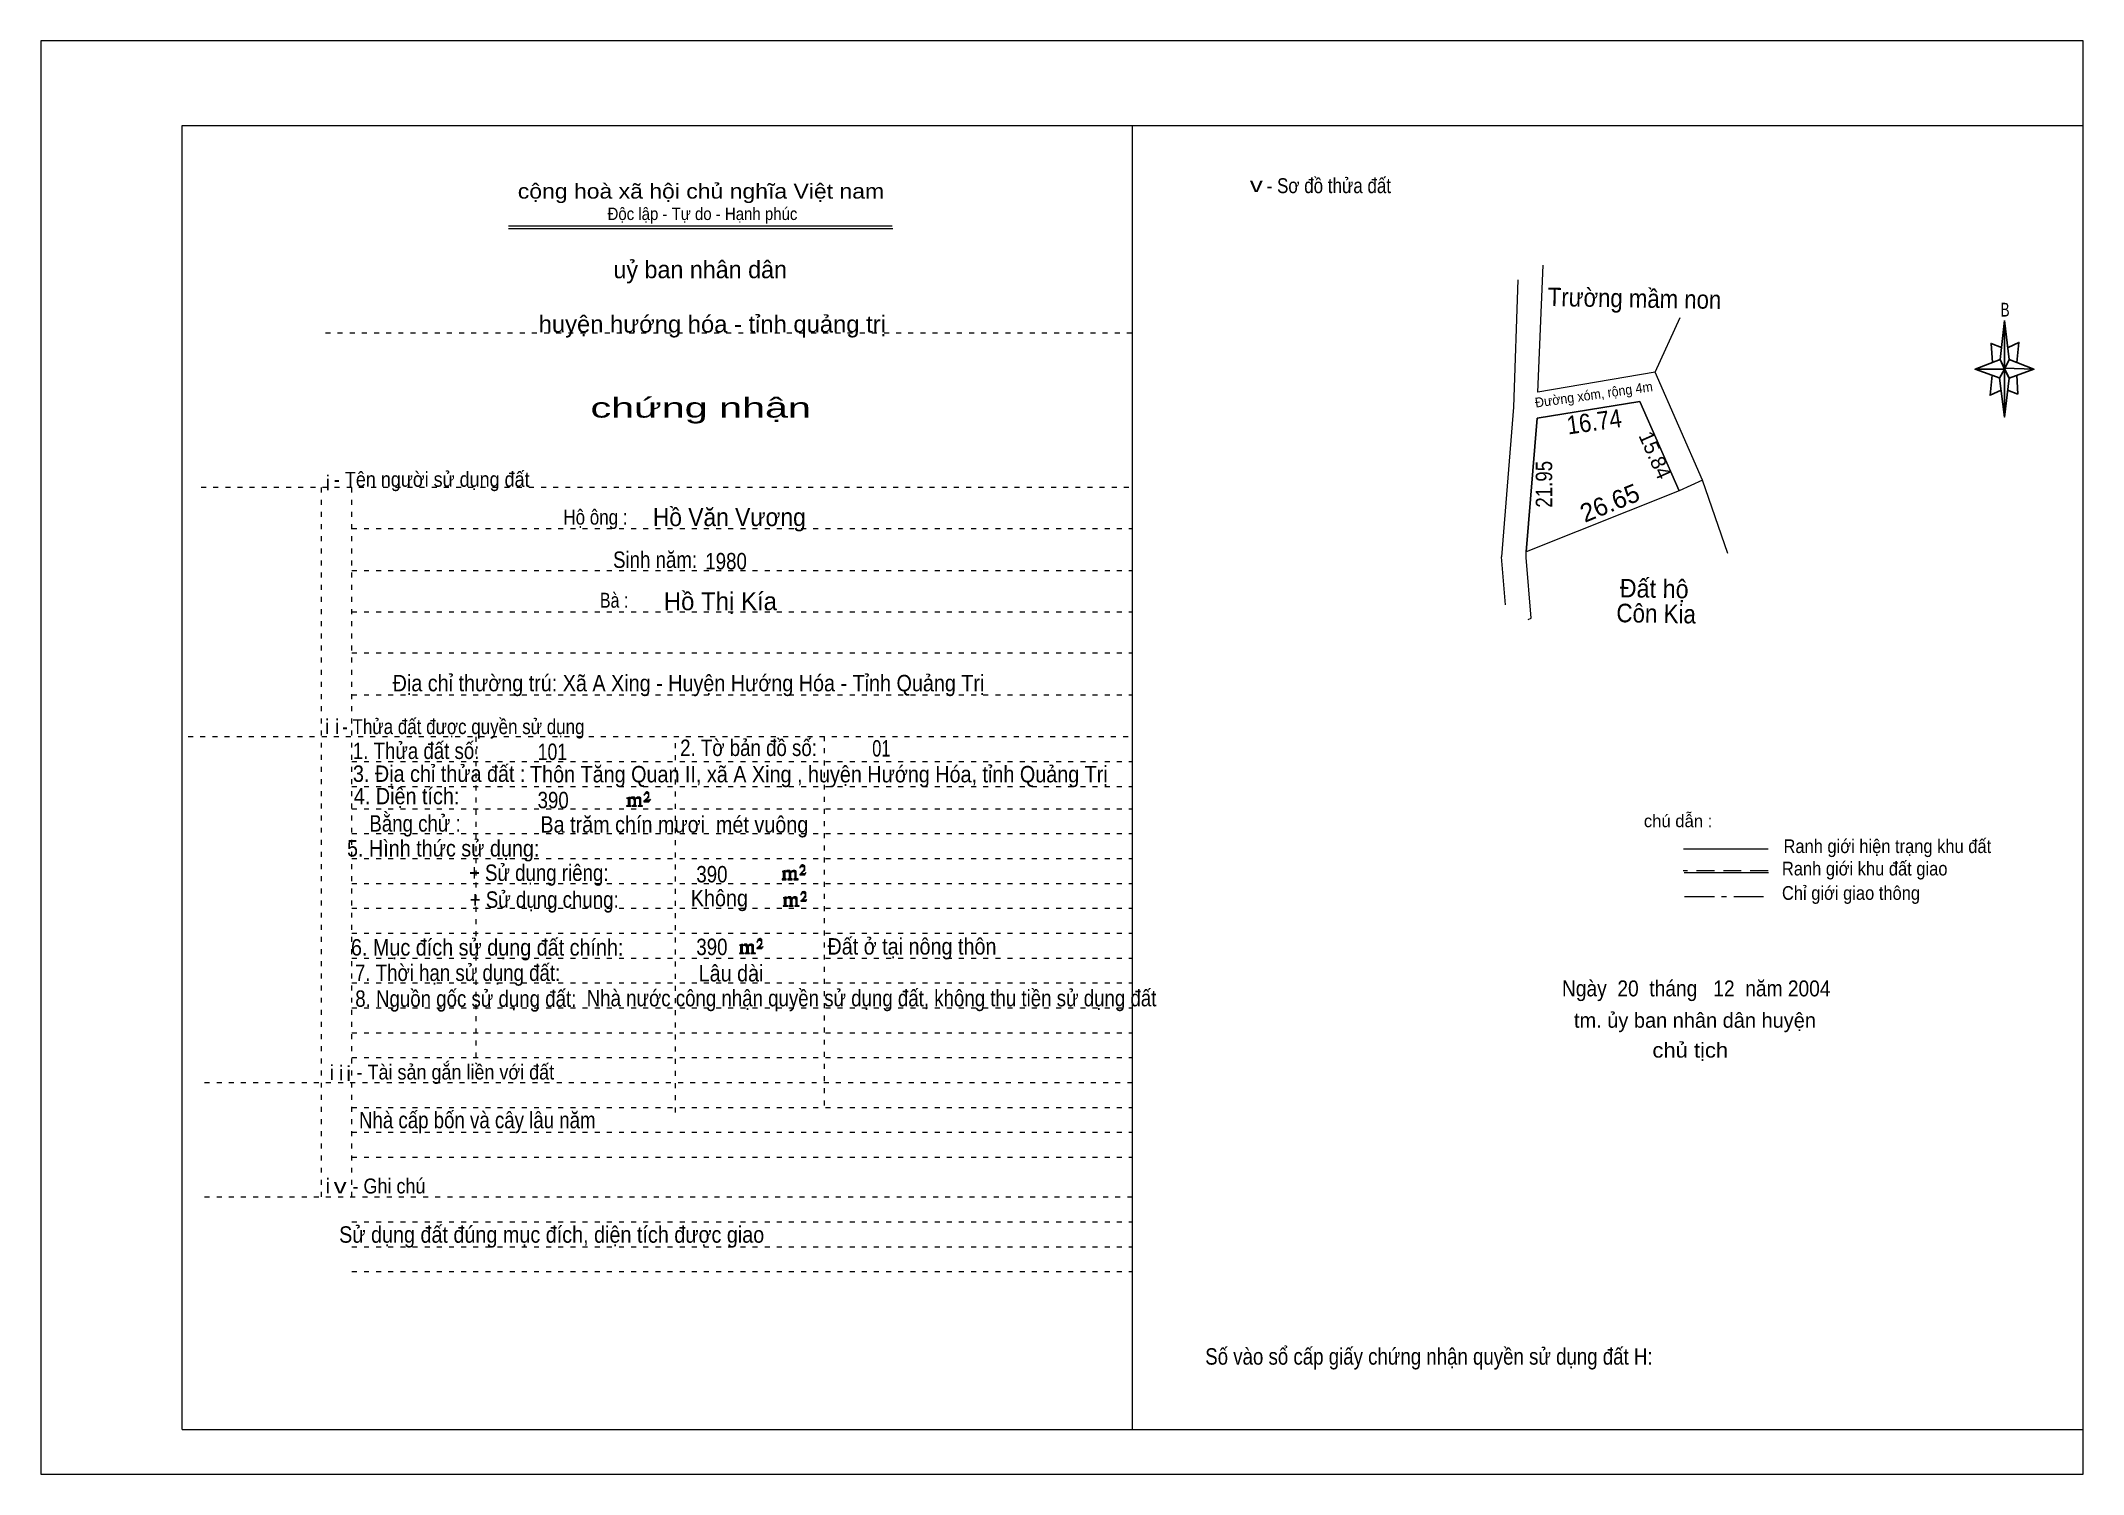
# Model space of a CAD drawing. Header units: centimetres. Extents: x -0.5 to 40.6, y -0.5 to 28.3.
import ezdxf
from ezdxf.enums import TextEntityAlignment as Align

# ---------------------------------------------------------------- set-up
doc = ezdxf.new("R2010")
doc.units = ezdxf.units.CM
doc.header["$LTSCALE"] = 0.12
for name, pattern in [('DOT_DASHED', [7.7, 5, -1.2, 0.3, -1.2]), ('DOTTED', [1.5, 0.3, -1.2]), ('MEDIUM_DASHED', [4.5, 3, -1.5])]:
    doc.linetypes.add(name, pattern=pattern)
for name, color, linetype, lineweight in [('1', 7, 'DOTTED', 13), ('22', 7, 'Continuous', 13), ('50', 7, 'Continuous', 25)]:
    doc.layers.add(name, color=color, linetype=linetype, lineweight=lineweight)

msp = doc.modelspace()

# ---------------------------------------------------------------- hatches: boundary and pattern name
at = {"layer": '50'}
for points in [[(11.74, 12.97), (11.77, 13.02), (11.77, 13.02), (11.76, 13), (11.74, 13), (11.73, 13), (11.68, 13), (11.71, 13.04), (11.72, 13.05), (11.74, 13.06), (11.74, 13.08), (11.74, 13.1), (11.74, 13.12), (11.74, 13.13), (11.74, 13.15), (11.73, 13.16), (11.72, 13.16), (11.71, 13.17), (11.7, 13.17), (11.68, 13.16), (11.68, 13.16), (11.67, 13.15), (11.66, 13.13), (11.64, 13.11), (11.66, 13.11), (11.66, 13.13), (11.67, 13.13), (11.68, 13.14), (11.7, 13.14), (11.71, 13.14), (11.72, 13.13), (11.73, 13.13), (11.73, 13.1), (11.73, 13.08), (11.71, 13.06), (11.71, 13.04), (11.7, 13.03), (11.64, 12.98), (11.64, 12.97)], [(11.32, 12.91), (11.32, 12.9), (11.32, 12.89), (11.3, 12.89), (11.29, 12.89), (11.29, 12.88), (11.38, 12.88), (11.38, 12.89), (11.37, 12.89), (11.36, 12.89), (11.36, 12.9), (11.36, 12.91), (11.36, 13.02), (11.36, 13.03), (11.37, 13.04), (11.39, 13.04), (11.4, 13.04), (11.41, 13.04), (11.42, 13.03), (11.44, 13), (11.44, 12.91), (11.42, 12.9), (11.42, 12.89), (11.41, 12.89), (11.4, 12.89), (11.4, 12.88), (11.49, 12.88), (11.49, 12.89), (11.48, 12.89), (11.47, 12.89), (11.47, 12.9), (11.47, 12.91), (11.47, 13.02), (11.49, 13.04), (11.5, 13.04), (11.51, 13.04), (11.54, 13.04), (11.54, 13.03), (11.55, 13.02), (11.55, 13), (11.55, 12.91), (11.55, 12.9), (11.54, 12.89), (11.54, 12.89), (11.52, 12.89), (11.52, 12.88), (11.61, 12.88), (11.61, 12.89), (11.6, 12.89), (11.59, 12.89), (11.58, 12.9), (11.58, 12.91), (11.58, 12.98), (11.58, 13.03), (11.58, 13.04), (11.57, 13.05), (11.55, 13.06), (11.52, 13.06), (11.51, 13.06), (11.49, 13.05), (11.46, 13.03), (11.46, 13.04), (11.45, 13.06), (11.44, 13.06), (11.42, 13.06), (11.4, 13.06), (11.39, 13.06), (11.37, 13.04), (11.36, 13.04), (11.36, 13.03), (11.36, 13.03), (11.36, 13.04), (11.36, 13.06), (11.29, 13.04), (11.29, 13.04), (11.3, 13.04), (11.32, 13.03), (11.32, 13.02), (11.32, 13.01)], [(14.44, 11.44), (14.44, 11.43), (14.44, 11.42), (14.43, 11.42), (14.42, 11.42), (14.42, 11.4), (14.5, 11.4), (14.5, 11.42), (14.49, 11.42), (14.48, 11.42), (14.48, 11.43), (14.48, 11.44), (14.48, 11.55), (14.48, 11.56), (14.49, 11.57), (14.52, 11.57), (14.53, 11.57), (14.54, 11.57), (14.55, 11.56), (14.56, 11.52), (14.56, 11.44), (14.55, 11.43), (14.55, 11.42), (14.54, 11.42), (14.53, 11.42), (14.53, 11.4), (14.62, 11.4), (14.62, 11.42), (14.6, 11.42), (14.59, 11.42), (14.59, 11.43), (14.59, 11.44), (14.59, 11.55), (14.62, 11.57), (14.63, 11.57), (14.64, 11.57), (14.66, 11.57), (14.66, 11.56), (14.67, 11.55), (14.67, 11.52), (14.67, 11.44), (14.67, 11.43), (14.66, 11.42), (14.66, 11.42), (14.65, 11.42), (14.65, 11.4), (14.74, 11.4), (14.74, 11.42), (14.72, 11.42), (14.71, 11.42), (14.7, 11.43), (14.7, 11.44), (14.7, 11.51), (14.7, 11.56), (14.7, 11.57), (14.69, 11.58), (14.67, 11.59), (14.65, 11.59), (14.64, 11.59), (14.62, 11.58), (14.58, 11.56), (14.58, 11.57), (14.57, 11.59), (14.56, 11.59), (14.55, 11.59), (14.53, 11.59), (14.52, 11.59), (14.49, 11.57), (14.48, 11.57), (14.48, 11.56), (14.48, 11.56), (14.48, 11.57), (14.48, 11.59), (14.42, 11.57), (14.42, 11.57), (14.43, 11.57), (14.44, 11.56), (14.44, 11.55), (14.44, 11.54)], [(14.87, 11.5), (14.89, 11.55), (14.89, 11.55), (14.88, 11.52), (14.87, 11.52), (14.86, 11.52), (14.8, 11.52), (14.84, 11.57), (14.85, 11.58), (14.87, 11.59), (14.87, 11.61), (14.87, 11.62), (14.87, 11.65), (14.87, 11.66), (14.87, 11.68), (14.86, 11.69), (14.85, 11.69), (14.84, 11.7), (14.82, 11.7), (14.8, 11.69), (14.8, 11.69), (14.79, 11.68), (14.78, 11.66), (14.77, 11.64), (14.78, 11.64), (14.78, 11.66), (14.79, 11.66), (14.8, 11.67), (14.82, 11.67), (14.84, 11.67), (14.85, 11.66), (14.86, 11.66), (14.86, 11.62), (14.86, 11.61), (14.84, 11.59), (14.84, 11.57), (14.82, 11.56), (14.77, 11.51), (14.77, 11.5)], [(14.89, 10.97), (14.91, 11.01), (14.91, 11.01), (14.9, 10.99), (14.89, 10.99), (14.88, 10.99), (14.82, 10.99), (14.86, 11.04), (14.87, 11.05), (14.89, 11.06), (14.89, 11.08), (14.89, 11.09), (14.89, 11.11), (14.89, 11.12), (14.89, 11.15), (14.88, 11.16), (14.87, 11.16), (14.86, 11.17), (14.85, 11.17), (14.82, 11.16), (14.82, 11.16), (14.81, 11.15), (14.8, 11.12), (14.79, 11.1), (14.8, 11.1), (14.8, 11.12), (14.81, 11.12), (14.82, 11.14), (14.85, 11.14), (14.86, 11.14), (14.87, 11.12), (14.88, 11.12), (14.88, 11.09), (14.88, 11.08), (14.86, 11.06), (14.86, 11.04), (14.85, 11.02), (14.79, 10.98), (14.79, 10.97)], [(14.46, 10.9), (14.46, 10.89), (14.46, 10.88), (14.45, 10.88), (14.44, 10.88), (14.44, 10.87), (14.53, 10.87), (14.53, 10.88), (14.52, 10.88), (14.5, 10.88), (14.5, 10.89), (14.5, 10.9), (14.5, 11.01), (14.5, 11.02), (14.52, 11.04), (14.54, 11.04), (14.55, 11.04), (14.56, 11.04), (14.57, 11.02), (14.58, 10.99), (14.58, 10.9), (14.57, 10.89), (14.57, 10.88), (14.56, 10.88), (14.55, 10.88), (14.55, 10.87), (14.64, 10.87), (14.64, 10.88), (14.63, 10.88), (14.62, 10.88), (14.62, 10.89), (14.62, 10.9), (14.62, 11.01), (14.64, 11.04), (14.65, 11.04), (14.66, 11.04), (14.68, 11.04), (14.68, 11.02), (14.69, 11.01), (14.69, 10.99), (14.69, 10.9), (14.69, 10.89), (14.68, 10.88), (14.68, 10.88), (14.67, 10.88), (14.67, 10.87), (14.76, 10.87), (14.76, 10.88), (14.75, 10.88), (14.74, 10.88), (14.72, 10.89), (14.72, 10.9), (14.72, 10.98), (14.72, 11.02), (14.72, 11.04), (14.71, 11.05), (14.69, 11.06), (14.67, 11.06), (14.66, 11.06), (14.64, 11.05), (14.6, 11.02), (14.6, 11.04), (14.59, 11.06), (14.58, 11.06), (14.57, 11.06), (14.55, 11.06), (14.54, 11.06), (14.52, 11.04), (14.5, 11.04), (14.5, 11.02), (14.5, 11.02), (14.5, 11.04), (14.5, 11.06), (14.44, 11.04), (14.44, 11.04), (14.45, 11.04), (14.46, 11.02), (14.46, 11.01), (14.46, 11)], [(13.58, 9.95), (13.58, 9.94), (13.58, 9.93), (13.57, 9.93), (13.56, 9.93), (13.56, 9.92), (13.65, 9.92), (13.65, 9.93), (13.64, 9.93), (13.62, 9.93), (13.62, 9.94), (13.62, 9.95), (13.62, 10.06), (13.62, 10.07), (13.64, 10.09), (13.66, 10.09), (13.67, 10.09), (13.68, 10.09), (13.69, 10.07), (13.7, 10.04), (13.7, 9.95), (13.69, 9.94), (13.69, 9.93), (13.68, 9.93), (13.67, 9.93), (13.67, 9.92), (13.76, 9.92), (13.76, 9.93), (13.75, 9.93), (13.74, 9.93), (13.74, 9.94), (13.74, 9.95), (13.74, 10.06), (13.76, 10.09), (13.77, 10.09), (13.78, 10.09), (13.8, 10.09), (13.8, 10.07), (13.81, 10.06), (13.81, 10.04), (13.81, 9.95), (13.81, 9.94), (13.8, 9.93), (13.8, 9.93), (13.79, 9.93), (13.79, 9.92), (13.88, 9.92), (13.88, 9.93), (13.87, 9.93), (13.86, 9.93), (13.84, 9.94), (13.84, 9.95), (13.84, 10.03), (13.84, 10.07), (13.84, 10.09), (13.83, 10.1), (13.81, 10.11), (13.79, 10.11), (13.78, 10.11), (13.76, 10.1), (13.72, 10.07), (13.72, 10.09), (13.71, 10.11), (13.7, 10.11), (13.69, 10.11), (13.67, 10.11), (13.66, 10.11), (13.64, 10.09), (13.62, 10.09), (13.62, 10.07), (13.62, 10.07), (13.62, 10.09), (13.62, 10.11), (13.56, 10.09), (13.56, 10.09), (13.57, 10.09), (13.58, 10.07), (13.58, 10.06), (13.58, 10.05)], [(14.01, 10.02), (14.03, 10.06), (14.03, 10.06), (14.02, 10.04), (14.01, 10.04), (14, 10.04), (13.94, 10.04), (13.98, 10.09), (13.99, 10.1), (14.01, 10.11), (14.01, 10.13), (14.01, 10.14), (14.01, 10.16), (14.01, 10.17), (14.01, 10.2), (14, 10.21), (13.99, 10.21), (13.98, 10.22), (13.97, 10.22), (13.94, 10.21), (13.94, 10.21), (13.93, 10.2), (13.92, 10.17), (13.91, 10.15), (13.92, 10.15), (13.92, 10.17), (13.93, 10.17), (13.94, 10.19), (13.97, 10.19), (13.98, 10.19), (13.99, 10.17), (14, 10.17), (14, 10.14), (14, 10.13), (13.98, 10.11), (13.98, 10.09), (13.97, 10.07), (13.91, 10.03), (13.91, 10.02)]]:
    msp.add_hatch(color=256, dxfattribs=at).paths.add_polyline_path(points)

# ---------------------------------------------------------------- linework, layer by layer
at = {"layer": '1', "linetype": 'Continuous'}
for p, q in [((2.36, 0.36), (2.36, 26.56)), ((2.36, 26.56), (40.56, 26.56)), ((21.46, 0.36), (21.46, 26.56)), ((40.56, 0.36), (40.56, 26.56)), ((8.92, 24.54), (16.63, 24.54)), ((8.92, 24.49), (16.64, 24.49)), ((31.96, 21.6), (32.46, 22.7)), ((2.36, 0.36), (40.56, 0.36))]:
    msp.add_line(p, q, dxfattribs=at)
at = {"layer": '1'}
for p, q in [((5.24, 22.39), (21.46, 22.39)), ((2.74, 19.29), (21.46, 19.29)), ((5.16, 5.03), (5.16, 19.29)), ((5.77, 5.03), (5.77, 19.29)), ((5.77, 18.46), (21.46, 18.46)), ((5.77, 17.62), (21.46, 17.62)), ((5.77, 16.79), (21.46, 16.79)), ((5.77, 15.96), (21.46, 15.96)), ((5.77, 15.12), (21.46, 15.12)), ((2.48, 14.28), (21.46, 14.28)), ((8.27, 7.83), (8.27, 14.28)), ((12.27, 6.73), (12.27, 14.28)), ((15.27, 6.87), (15.27, 14.28)), ((5.77, 13.78), (21.46, 13.78)), ((5.77, 13.28), (21.46, 13.28)), ((5.77, 12.83), (21.46, 12.83)), ((5.77, 12.33), (21.46, 12.33)), ((5.77, 11.83), (21.46, 11.83)), ((5.77, 11.33), (21.46, 11.33)), ((5.77, 10.83), (21.46, 10.83)), ((5.77, 10.33), (21.46, 10.33)), ((5.77, 9.83), (21.46, 9.83)), ((5.77, 9.33), (21.46, 9.33)), ((5.77, 8.83), (21.46, 8.83)), ((5.77, 8.33), (21.46, 8.33)), ((5.77, 7.83), (21.46, 7.83)), ((2.81, 7.33), (21.46, 7.33)), ((5.77, 6.83), (21.46, 6.83)), ((5.77, 6.33), (21.46, 6.33)), ((5.77, 5.83), (21.46, 5.83)), ((2.81, 5.03), (21.46, 5.03)), ((5.77, 4.53), (21.46, 4.53)), ((5.77, 4.03), (21.46, 4.03)), ((5.77, 3.53), (21.46, 3.53))]:
    msp.add_line(p, q, dxfattribs=at)
at = {"layer": '1', "linetype": 'Continuous'}
msp.add_lwpolyline([(-0.48, -0.54), (40.56, -0.54), (40.56, 28.26), (-0.48, 28.26)], close=True, dxfattribs=at)
at = {"layer": '22'}
msp.add_line((28.95, 16.93), (28.87, 17.89), dxfattribs=at)
for points in [[(29.2, 23.46), (29.11, 20.9), (28.87, 17.89)], [(33.42, 17.96), (32.91, 19.43), (31.96, 21.6), (29.6, 21.2), (29.71, 23.75)], [(32.44, 19.22), (31.65, 21.01), (29.59, 20.68), (29.37, 17.99)], [(32.91, 19.43), (32.44, 19.22), (29.37, 17.99)], [(29.41, 16.63), (29.47, 16.66), (29.37, 17.88), (29.37, 17.99)]]:
    msp.add_lwpolyline(points, dxfattribs=at)
msp.add_lwpolyline([(32.44, 19.22), (29.37, 17.99), (29.59, 20.68), (31.65, 21.01)], close=True, dxfattribs=at)
at = {"layer": '50'}
for p, q in [((38.89, 21.86), (38.98, 22.64)), ((39.07, 21.86), (39.57, 21.66)), ((38.89, 21.48), (38.39, 21.66)), ((39.07, 21.48), (38.98, 20.7)), ((39.23, 21.54), (39.25, 21.16)), ((39.25, 21.16), (39.04, 21.24))]:
    msp.add_line(p, q, dxfattribs=at)
at = {"layer": '50', "lineweight": 13}
for p, q in [((34.23, 12.02), (32.53, 12.02)), ((34.24, 11.54), (32.54, 11.54))]:
    msp.add_line(p, q, dxfattribs=at)
at = {"layer": '50', "linetype": 'MEDIUM_DASHED', "lineweight": 13}
msp.add_line((34.23, 11.58), (32.52, 11.58), dxfattribs=at)
at = {"layer": '50', "linetype": 'DOT_DASHED', "lineweight": 13}
msp.add_line((32.55, 11.07), (34.26, 11.07), dxfattribs=at)
at = {"layer": '50'}
for points in [[(38.98, 22.64), (39.07, 21.86), (38.98, 21.66)], [(38.98, 21.66), (38.39, 21.66), (38.89, 21.86), (39.07, 21.48), (39.57, 21.66), (38.98, 21.68)], [(38.98, 21.66), (38.98, 20.7), (38.88, 21.48)]]:
    msp.add_lwpolyline(points, close=True, dxfattribs=at)
for points in [[(38.92, 22.1), (38.71, 22.18), (38.74, 21.8)], [(39.05, 22.1), (39.27, 22.2), (39.23, 21.8)], [(38.98, 21.66), (38.89, 21.86), (38.39, 21.66)], [(38.73, 21.54), (38.69, 21.14), (38.91, 21.24)], [(38.98, 21.66), (39.07, 21.48), (39.57, 21.66)]]:
    msp.add_lwpolyline(points, dxfattribs=at)
at = {"layer": '50', "lineweight": 13}
for points in [[(11.74, 12.97), (11.77, 13.02), (11.77, 13.02), (11.76, 13), (11.74, 13), (11.73, 13), (11.68, 13), (11.71, 13.04), (11.72, 13.05), (11.74, 13.06), (11.74, 13.08), (11.74, 13.1), (11.74, 13.12), (11.74, 13.13), (11.74, 13.15), (11.73, 13.16), (11.72, 13.16), (11.71, 13.17), (11.7, 13.17), (11.68, 13.16), (11.68, 13.16), (11.67, 13.15), (11.66, 13.13), (11.64, 13.11), (11.66, 13.11), (11.66, 13.13), (11.67, 13.13), (11.68, 13.14), (11.7, 13.14), (11.71, 13.14), (11.72, 13.13), (11.73, 13.13), (11.73, 13.1), (11.73, 13.08), (11.71, 13.06), (11.71, 13.04), (11.7, 13.03), (11.64, 12.98), (11.64, 12.97)], [(11.32, 12.91), (11.32, 12.9), (11.32, 12.89), (11.3, 12.89), (11.29, 12.89), (11.29, 12.88), (11.38, 12.88), (11.38, 12.89), (11.37, 12.89), (11.36, 12.89), (11.36, 12.9), (11.36, 12.91), (11.36, 13.02), (11.36, 13.03), (11.37, 13.04), (11.39, 13.04), (11.4, 13.04), (11.41, 13.04), (11.42, 13.03), (11.44, 13), (11.44, 12.91), (11.42, 12.9), (11.42, 12.89), (11.41, 12.89), (11.4, 12.89), (11.4, 12.88), (11.49, 12.88), (11.49, 12.89), (11.48, 12.89), (11.47, 12.89), (11.47, 12.9), (11.47, 12.91), (11.47, 13.02), (11.49, 13.04), (11.5, 13.04), (11.51, 13.04), (11.54, 13.04), (11.54, 13.03), (11.55, 13.02), (11.55, 13), (11.55, 12.91), (11.55, 12.9), (11.54, 12.89), (11.54, 12.89), (11.52, 12.89), (11.52, 12.88), (11.61, 12.88), (11.61, 12.89), (11.6, 12.89), (11.59, 12.89), (11.58, 12.9), (11.58, 12.91), (11.58, 12.98), (11.58, 13.03), (11.58, 13.04), (11.57, 13.05), (11.55, 13.06), (11.52, 13.06), (11.51, 13.06), (11.49, 13.05), (11.46, 13.03), (11.46, 13.04), (11.45, 13.06), (11.44, 13.06), (11.42, 13.06), (11.4, 13.06), (11.39, 13.06), (11.37, 13.04), (11.36, 13.04), (11.36, 13.03), (11.36, 13.03), (11.36, 13.04), (11.36, 13.06), (11.29, 13.04), (11.29, 13.04), (11.3, 13.04), (11.32, 13.03), (11.32, 13.02), (11.32, 13.01)], [(14.44, 11.44), (14.44, 11.43), (14.44, 11.42), (14.43, 11.42), (14.42, 11.42), (14.42, 11.4), (14.5, 11.4), (14.5, 11.42), (14.49, 11.42), (14.48, 11.42), (14.48, 11.43), (14.48, 11.44), (14.48, 11.55), (14.48, 11.56), (14.49, 11.57), (14.52, 11.57), (14.53, 11.57), (14.54, 11.57), (14.55, 11.56), (14.56, 11.52), (14.56, 11.44), (14.55, 11.43), (14.55, 11.42), (14.54, 11.42), (14.53, 11.42), (14.53, 11.4), (14.62, 11.4), (14.62, 11.42), (14.6, 11.42), (14.59, 11.42), (14.59, 11.43), (14.59, 11.44), (14.59, 11.55), (14.62, 11.57), (14.63, 11.57), (14.64, 11.57), (14.66, 11.57), (14.66, 11.56), (14.67, 11.55), (14.67, 11.52), (14.67, 11.44), (14.67, 11.43), (14.66, 11.42), (14.66, 11.42), (14.65, 11.42), (14.65, 11.4), (14.74, 11.4), (14.74, 11.42), (14.72, 11.42), (14.71, 11.42), (14.7, 11.43), (14.7, 11.44), (14.7, 11.51), (14.7, 11.56), (14.7, 11.57), (14.69, 11.58), (14.67, 11.59), (14.65, 11.59), (14.64, 11.59), (14.62, 11.58), (14.58, 11.56), (14.58, 11.57), (14.57, 11.59), (14.56, 11.59), (14.55, 11.59), (14.53, 11.59), (14.52, 11.59), (14.49, 11.57), (14.48, 11.57), (14.48, 11.56), (14.48, 11.56), (14.48, 11.57), (14.48, 11.59), (14.42, 11.57), (14.42, 11.57), (14.43, 11.57), (14.44, 11.56), (14.44, 11.55), (14.44, 11.54)], [(14.87, 11.5), (14.89, 11.55), (14.89, 11.55), (14.88, 11.52), (14.87, 11.52), (14.86, 11.52), (14.8, 11.52), (14.84, 11.57), (14.85, 11.58), (14.87, 11.59), (14.87, 11.61), (14.87, 11.62), (14.87, 11.65), (14.87, 11.66), (14.87, 11.68), (14.86, 11.69), (14.85, 11.69), (14.84, 11.7), (14.82, 11.7), (14.8, 11.69), (14.8, 11.69), (14.79, 11.68), (14.78, 11.66), (14.77, 11.64), (14.78, 11.64), (14.78, 11.66), (14.79, 11.66), (14.8, 11.67), (14.82, 11.67), (14.84, 11.67), (14.85, 11.66), (14.86, 11.66), (14.86, 11.62), (14.86, 11.61), (14.84, 11.59), (14.84, 11.57), (14.82, 11.56), (14.77, 11.51), (14.77, 11.5)], [(14.89, 10.97), (14.91, 11.01), (14.91, 11.01), (14.9, 10.99), (14.89, 10.99), (14.88, 10.99), (14.82, 10.99), (14.86, 11.04), (14.87, 11.05), (14.89, 11.06), (14.89, 11.08), (14.89, 11.09), (14.89, 11.11), (14.89, 11.12), (14.89, 11.15), (14.88, 11.16), (14.87, 11.16), (14.86, 11.17), (14.85, 11.17), (14.82, 11.16), (14.82, 11.16), (14.81, 11.15), (14.8, 11.12), (14.79, 11.1), (14.8, 11.1), (14.8, 11.12), (14.81, 11.12), (14.82, 11.14), (14.85, 11.14), (14.86, 11.14), (14.87, 11.12), (14.88, 11.12), (14.88, 11.09), (14.88, 11.08), (14.86, 11.06), (14.86, 11.04), (14.85, 11.02), (14.79, 10.98), (14.79, 10.97)], [(14.46, 10.9), (14.46, 10.89), (14.46, 10.88), (14.45, 10.88), (14.44, 10.88), (14.44, 10.87), (14.53, 10.87), (14.53, 10.88), (14.52, 10.88), (14.5, 10.88), (14.5, 10.89), (14.5, 10.9), (14.5, 11.01), (14.5, 11.02), (14.52, 11.04), (14.54, 11.04), (14.55, 11.04), (14.56, 11.04), (14.57, 11.02), (14.58, 10.99), (14.58, 10.9), (14.57, 10.89), (14.57, 10.88), (14.56, 10.88), (14.55, 10.88), (14.55, 10.87), (14.64, 10.87), (14.64, 10.88), (14.63, 10.88), (14.62, 10.88), (14.62, 10.89), (14.62, 10.9), (14.62, 11.01), (14.64, 11.04), (14.65, 11.04), (14.66, 11.04), (14.68, 11.04), (14.68, 11.02), (14.69, 11.01), (14.69, 10.99), (14.69, 10.9), (14.69, 10.89), (14.68, 10.88), (14.68, 10.88), (14.67, 10.88), (14.67, 10.87), (14.76, 10.87), (14.76, 10.88), (14.75, 10.88), (14.74, 10.88), (14.72, 10.89), (14.72, 10.9), (14.72, 10.98), (14.72, 11.02), (14.72, 11.04), (14.71, 11.05), (14.69, 11.06), (14.67, 11.06), (14.66, 11.06), (14.64, 11.05), (14.6, 11.02), (14.6, 11.04), (14.59, 11.06), (14.58, 11.06), (14.57, 11.06), (14.55, 11.06), (14.54, 11.06), (14.52, 11.04), (14.5, 11.04), (14.5, 11.02), (14.5, 11.02), (14.5, 11.04), (14.5, 11.06), (14.44, 11.04), (14.44, 11.04), (14.45, 11.04), (14.46, 11.02), (14.46, 11.01), (14.46, 11)], [(13.58, 9.95), (13.58, 9.94), (13.58, 9.93), (13.57, 9.93), (13.56, 9.93), (13.56, 9.92), (13.65, 9.92), (13.65, 9.93), (13.64, 9.93), (13.62, 9.93), (13.62, 9.94), (13.62, 9.95), (13.62, 10.06), (13.62, 10.07), (13.64, 10.09), (13.66, 10.09), (13.67, 10.09), (13.68, 10.09), (13.69, 10.07), (13.7, 10.04), (13.7, 9.95), (13.69, 9.94), (13.69, 9.93), (13.68, 9.93), (13.67, 9.93), (13.67, 9.92), (13.76, 9.92), (13.76, 9.93), (13.75, 9.93), (13.74, 9.93), (13.74, 9.94), (13.74, 9.95), (13.74, 10.06), (13.76, 10.09), (13.77, 10.09), (13.78, 10.09), (13.8, 10.09), (13.8, 10.07), (13.81, 10.06), (13.81, 10.04), (13.81, 9.95), (13.81, 9.94), (13.8, 9.93), (13.8, 9.93), (13.79, 9.93), (13.79, 9.92), (13.88, 9.92), (13.88, 9.93), (13.87, 9.93), (13.86, 9.93), (13.84, 9.94), (13.84, 9.95), (13.84, 10.03), (13.84, 10.07), (13.84, 10.09), (13.83, 10.1), (13.81, 10.11), (13.79, 10.11), (13.78, 10.11), (13.76, 10.1), (13.72, 10.07), (13.72, 10.09), (13.71, 10.11), (13.7, 10.11), (13.69, 10.11), (13.67, 10.11), (13.66, 10.11), (13.64, 10.09), (13.62, 10.09), (13.62, 10.07), (13.62, 10.07), (13.62, 10.09), (13.62, 10.11), (13.56, 10.09), (13.56, 10.09), (13.57, 10.09), (13.58, 10.07), (13.58, 10.06), (13.58, 10.05)], [(14.01, 10.02), (14.03, 10.06), (14.03, 10.06), (14.02, 10.04), (14.01, 10.04), (14, 10.04), (13.94, 10.04), (13.98, 10.09), (13.99, 10.1), (14.01, 10.11), (14.01, 10.13), (14.01, 10.14), (14.01, 10.16), (14.01, 10.17), (14.01, 10.2), (14, 10.21), (13.99, 10.21), (13.98, 10.22), (13.97, 10.22), (13.94, 10.21), (13.94, 10.21), (13.93, 10.2), (13.92, 10.17), (13.91, 10.15), (13.92, 10.15), (13.92, 10.17), (13.93, 10.17), (13.94, 10.19), (13.97, 10.19), (13.98, 10.19), (13.99, 10.17), (14, 10.17), (14, 10.14), (14, 10.13), (13.98, 10.11), (13.98, 10.09), (13.97, 10.07), (13.91, 10.03), (13.91, 10.02)]]:
    msp.add_lwpolyline(points, close=True, dxfattribs=at)

# ---------------------------------------------------------------- texts
at = {"layer": '1'}
for s, height, width, p in [('v', 0.3, 1.3, (23.945, 25.22)), ('- Sơ đồ thửa đất ', 0.3, 0.85, (25.45, 25.2)), ('cộng hoà xã hội chủ nghĩa Việt nam', 0.3, 1.15, (12.785, 25.09)), ('Độc lập - Tự do - Hạnh phúc', 0.25, 0.9, (12.815, 24.66)), ('chứng nhận', 0.4, 1.55, (12.78, 20.69)), ('- Tên người sử dụng đất', 0.3, 0.9, (7.375, 19.3)), ('- Thửa đất được quyền sử dụng', 0.3, 0.85, (8.01, 14.33)), ('- Tài sản gắn liền với đất ', 0.3, 0.9, (7.9, 7.39)), ('- Ghi chú', 0.3, 0.9, (6.515, 5.1)), ('v', 0.3, 1.3, (5.535, 5.1))]:
    msp.add_text(s, height=height, dxfattribs=dict(at, width=width)).set_placement(p, align=Align.CENTER)
for s, height, p in [('uỷ ban nhân dân', 0.35, (12.77, 23.49)), ('i', 0.3, (5.285, 19.23)), ('i', 0.3, (5.275, 14.33)), ('i', 0.3, (5.475, 14.33)), ('i', 0.3, (5.365, 7.38)), ('i', 0.3, (5.555, 7.37)), ('i', 0.3, (5.705, 7.36)), ('i', 0.3, (5.285, 5.1))]:
    msp.add_text(s, height=height, dxfattribs=at).set_placement(p, align=Align.CENTER)
at = {"layer": '22'}
for s, height, width, p in [('Trường mầm non', 0.37, 0.9, (31.542, 22.902)), ('Đất hộ', 0.37, 0.95, (31.937, 17.069)), ('Côn Kia', 0.3732, 0.9, (31.977, 16.566))]:
    msp.add_text(s, height=height, rotation=359.036, dxfattribs=dict(at, width=width)).set_placement(p, align=Align.CENTER)
at = {"layer": '50'}
for s, height, width, p in [('B', 0.276, 0.75, (38.99, 22.72)), ('  huyện hướng hóa - tỉnh quảng trị', 0.34, 1.05, (12.88, 22.4)), ('Hồ Văn Vương', 0.36, 0.95, (13.355, 18.51)), ('Hộ ông :', 0.3, 0.85, (10.665, 18.54)), ('Sinh năm:             ', 0.33, 0.85, (12.54, 17.67)), ('1980', 0.33, 0.85, (13.29, 17.64)), ('Bà :', 0.3, 0.8, (11.04, 16.87)), ('Địa chỉ thường trú: Xã A Xing - Huyện Hướng Hóa - Tỉnh Quảng Trị', 0.33, 0.9, (12.535, 15.19)), ('1. Thửa đất số:  ', 0.33, 0.85, (7.165, 13.83)), ('101', 0.33, 0.8, (9.8, 13.81)), ('2. Tờ bản đồ số:  ', 0.33, 0.85, (13.845, 13.89)), ('01', 0.33, 0.75, (16.41, 13.88)), ('3. Địa chỉ thửa đất : ', 0.33, 0.9, (7.58, 13.37)), ('Thôn Tăng Quan II, xã A Xing , huyện Hướng Hóa, tỉnh Quảng Trị', 0.33, 0.9, (15.155, 13.36)), ('4. Diện tích: ', 0.33, 0.9, (6.925, 12.92)), ('390', 0.33, 0.85, (9.815, 12.84)), ('Bằng chử :', 0.33, 0.85, (7.04, 12.37)), ('Ba trăm chín mươi  mét vuông', 0.33, 0.9, (12.25, 12.35)), ('5. Hình thức sử dụng:', 0.33, 0.9, (7.605, 11.87)), ('Ranh giới hiện trạng khu đất', 0.275, 0.9, (36.625, 11.94)), ('+ Sử dụng riêng:', 0.33, 0.85, (9.525, 11.38)), ('390', 0.33, 0.85, (13.005, 11.35)), ('Ranh giới khu đất giao', 0.275, 0.9, (36.17, 11.49)), ('+ Sử dụng chung:', 0.33, 0.85, (9.635, 10.84)), ('Không', 0.33, 0.9, (13.155, 10.87)), ('Chỉ giới giao thông', 0.275, 0.9, (35.895, 11)), ('Đất ở tại nông thôn', 0.33, 0.9, (17.025, 9.9)), ('6. Mục đích sử dụng đất chính:', 0.33, 0.9, (8.49, 9.88)), ('390', 0.33, 0.85, (13.005, 9.89)), ('7. Thời hạn sử dụng đất:', 0.33, 0.85, (7.895, 9.37)), ('Lâu dài', 0.33, 0.9, (13.39, 9.36)), ('8. Nguồn gốc sử dụng đất:', 0.33, 0.85, (8.06, 8.85)), ('Nhà nước công nhận quyền sử dụng đất, không thu tiền sử dụng đất ', 0.33, 0.85, (16.265, 8.86)), ('Ngày  20  tháng   12  năm 2004', 0.32, 0.9, (32.785, 9.06)), ('chủ tịch', 0.3, 1.1, (32.665, 7.83)), ('Nhà cấp bốn và cây lâu năm', 0.33, 0.85, (8.29, 6.41)), ('Sử dụng đất đúng mục đích, diện tích được giao', 0.33, 0.9, (9.785, 4.11)), ('Số vào sổ cấp giấy chứng nhận quyền sử dụng đất H: ', 0.33, 0.85, (27.465, 1.66))]:
    msp.add_text(s, height=height, dxfattribs=dict(at, width=width)).set_placement(p, align=Align.CENTER)
for s, height, rotation, width, p in [('Đường xóm, rộng 4m', 0.1966, 8, 0.95, (30.741, 21.056)), ('16.74', 0.3671, 8, 0.9, (30.759, 20.427)), ('21.95', 0.3305, 90, 0.85, (29.89, 19.35))]:
    msp.add_text(s, height=height, rotation=rotation, dxfattribs=dict(at, width=width)).set_placement(p, align=Align.CENTER)
for s, height, rotation, p in [('15.84', 0.2974, 293.992, (31.822, 19.875)), ('26.65', 0.3672, 22.129, (31.116, 18.806))]:
    msp.add_text(s, height=height, rotation=rotation, dxfattribs=at).set_placement(p, align=Align.CENTER)
for s, height, p in [('Hồ Thị Kía', 0.36, (13.175, 16.82)), ('chú dẫn :', 0.25, (32.42, 12.46)), ('tm. ủy ban nhân dân huyện ', 0.3, (32.815, 8.43))]:
    msp.add_text(s, height=height, dxfattribs=at).set_placement(p, align=Align.CENTER)

doc.saveas('drawing.dxf')
